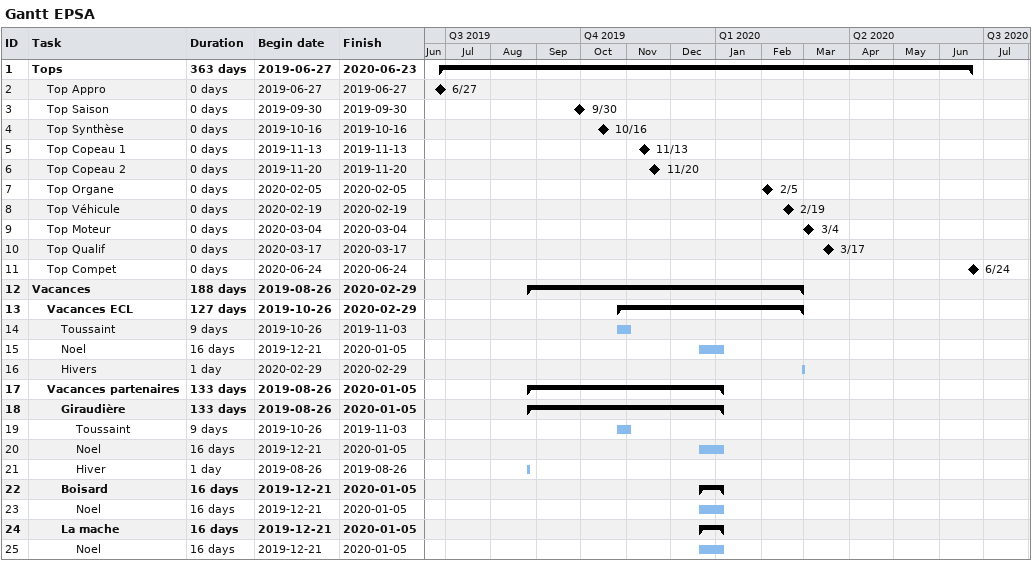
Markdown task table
Gantt EPSA

| ID | Level | Task | Duration | Start | Finish |
|---|---|---|---|---|---|
| 1 | 1 | **Tops** | 363d | 2019-06-27 | 2020-06-23 |
| 2 | 2 | Top Appro | 0d | 2019-06-27 | 2019-06-27 |
| 3 | 2 | Top Saison | 0d | 2019-09-30 | 2019-09-30 |
| 4 | 2 | Top Synthèse | 0d | 2019-10-16 | 2019-10-16 |
| 5 | 2 | Top Copeau 1 | 0d | 2019-11-13 | 2019-11-13 |
| 6 | 2 | Top Copeau 2 | 0d | 2019-11-20 | 2019-11-20 |
| 7 | 2 | Top Organe | 0d | 2020-02-05 | 2020-02-05 |
| 8 | 2 | Top Véhicule | 0d | 2020-02-19 | 2020-02-19 |
| 9 | 2 | Top Moteur | 0d | 2020-03-04 | 2020-03-04 |
| 10 | 2 | Top Qualif | 0d | 2020-03-17 | 2020-03-17 |
| 11 | 2 | Top Compet | 0d | 2020-06-24 | 2020-06-24 |
| 12 | 1 | **Vacances** | 188d | 2019-08-26 | 2020-02-29 |
| 13 | 2 | **Vacances ECL** | 127d | 2019-10-26 | 2020-02-29 |
| 14 | 3 | Toussaint | 9d | 2019-10-26 | 2019-11-03 |
| 15 | 3 | Noel | 16d | 2019-12-21 | 2020-01-05 |
| 16 | 3 | Hivers | 1d | 2020-02-29 | 2020-02-29 |
| 17 | 2 | **Vacances partenaires** | 133d | 2019-08-26 | 2020-01-05 |
| 18 | 3 | **Giraudière** | 133d | 2019-08-26 | 2020-01-05 |
| 19 | 4 | Toussaint | 9d | 2019-10-26 | 2019-11-03 |
| 20 | 4 | Noel | 16d | 2019-12-21 | 2020-01-05 |
| 21 | 4 | Hiver | 1d | 2019-08-26 | 2019-08-26 |
| 22 | 3 | **Boisard** | 16d | 2019-12-21 | 2020-01-05 |
| 23 | 4 | Noel | 16d | 2019-12-21 | 2020-01-05 |
| 24 | 3 | **La mache** | 16d | 2019-12-21 | 2020-01-05 |
| 25 | 4 | Noel | 16d | 2019-12-21 | 2020-01-05 |
